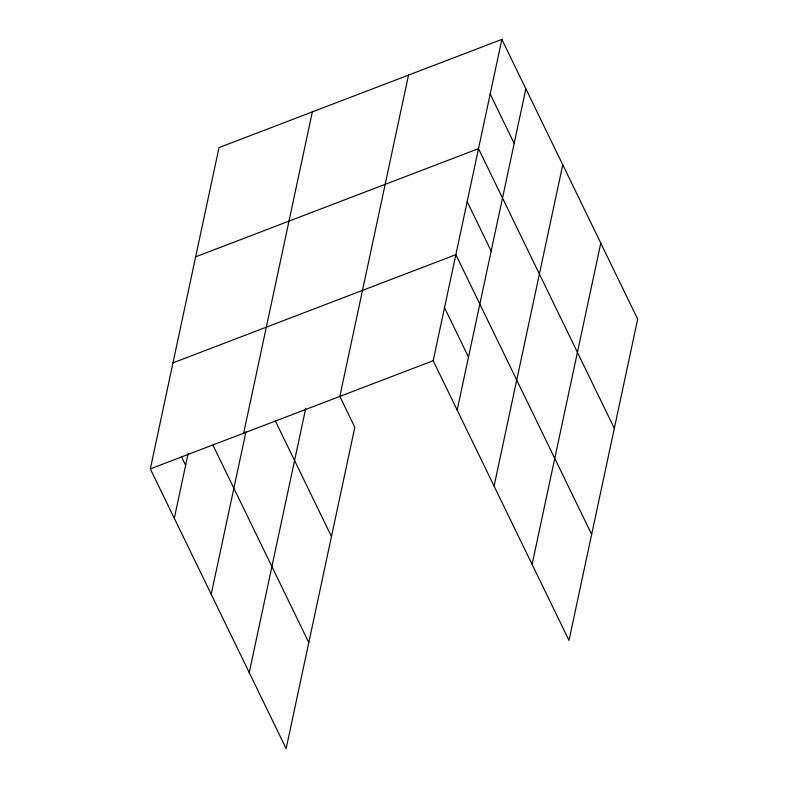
<?xml version="1.0" encoding="UTF-8"?>
<svg xmlns="http://www.w3.org/2000/svg" width="788" height="788" viewBox="0 0 788 788"><rect width="100%" height="100%" fill="white"/><g stroke="black" fill="none" stroke-linecap="round" stroke-linejoin="round"><path stroke-width="1.18" d="M408.519 75.106L339.835 396.403L354.817 427.293L286.133 748.6L150.321 468.89L219.005 147.592L501.867 39.4L637.679 319.11L568.995 640.408L433.183 360.707L501.867 39.4M174.306 518.287L188.155 453.494M243.659 433.193L312.344 111.886M211.214 594.29L245.964 431.716M249.235 672.597L305.734 408.292M457.168 410.105L525.852 88.798M494.066 486.107L562.75 164.8M532.097 564.415L600.781 243.108M195.651 256.829L478.513 148.646L614.325 428.347M172.986 362.864L455.848 254.672L591.66 534.382M150.321 468.89L433.183 360.707M490.185 94.018L514.17 143.416M467.176 201.659L491.16 251.057M444.511 307.694L468.496 357.082M275.288 420.831L331.472 536.539M213.016 445.299L308.798 642.565M181.368 456.488L185.633 465.275"/></g></svg>
